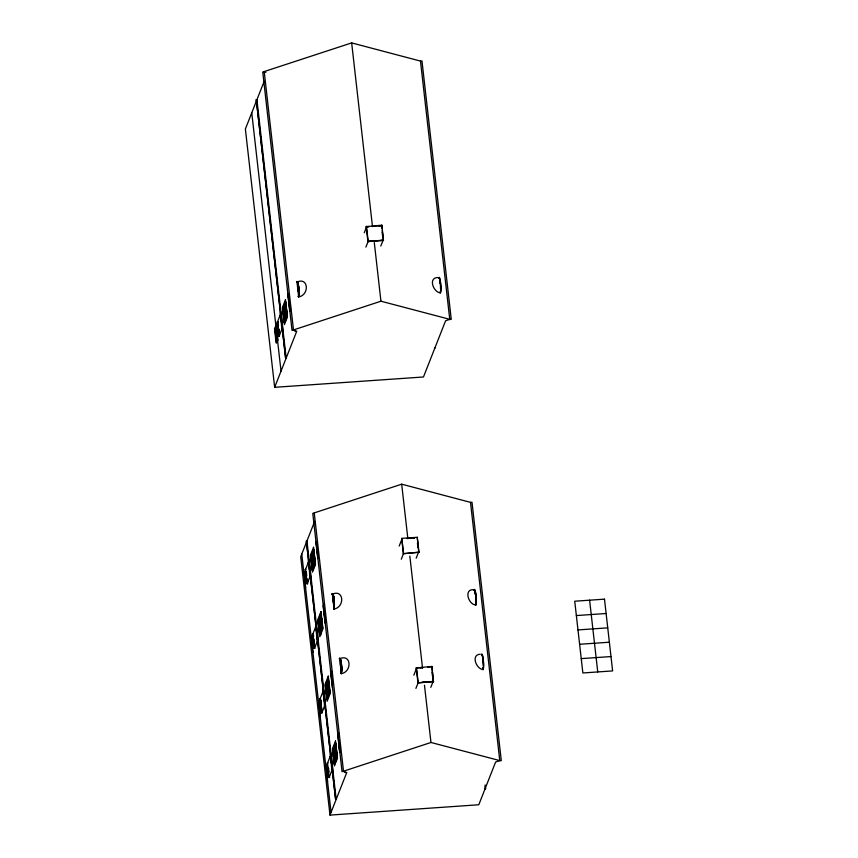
<?xml version="1.0" encoding="UTF-8"?>
<svg xmlns="http://www.w3.org/2000/svg" width="858" height="858" viewBox="0 0 858 858"><rect width="100%" height="100%" fill="white"/><g stroke="black" fill="none" stroke-linecap="round" stroke-linejoin="round"><path stroke-width="1.29" d="M333.161 600.589L333.097 594.819A7.079 1.019 86 0 0 332.55 594.497L332.486 594.605M333.279 595.313L333.236 601.083L333.923 598.487A7.079 1.019 86 0 0 333.387 595.677M340.487 665.165L340.411 659.394A7.079 1.019 86 0 0 339.865 659.073L339.811 659.191M475.836 600.9L475.825 601.501A7.079 1.019 86 0 1 475.74 602.852M280.158 315.111L280.587 311.4L280.802 312.569A25.633 3.689 86 0 1 282.593 328.335L282.679 329.815L281.789 329.461A19.595 2.821 86 0 0 280.158 315.111L277.499 321.857L279.129 336.207L281.789 329.461M308.215 562.655L308.655 558.944L308.859 560.113A25.633 3.689 86 0 1 310.65 575.879L310.735 577.359L309.845 577.005A19.595 2.821 86 0 0 308.215 562.655L305.566 569.401L307.185 583.751L309.845 577.005M315.54 627.241L315.969 623.519L316.184 624.688A25.633 3.689 86 0 1 317.975 640.454L318.061 641.934L317.17 641.591A19.595 2.821 86 0 0 315.54 627.241L312.88 633.976L314.511 648.326L317.17 641.591M322.855 691.816L323.294 688.095L323.498 689.264A25.633 3.689 86 0 1 325.289 705.029L325.375 706.509L324.485 706.166A19.595 2.821 86 0 0 322.855 691.816L320.206 698.562L321.825 712.912L324.485 706.166M330.18 756.391L330.609 752.68L330.823 753.839A25.633 3.689 86 0 1 332.614 769.605L332.7 771.095L331.81 770.741A19.595 2.821 86 0 0 330.18 756.391L327.52 763.137L329.15 777.487L331.81 770.741M321.75 619.615L321.889 618.564L321.964 619.208M329.064 684.191L329.204 683.14L329.279 683.783M303.968 573.455L304.268 571.514L305.598 587.805M311.293 638.03L311.593 636.089L312.913 652.38M318.608 702.605L318.908 700.664L320.238 716.956M325.933 767.181L326.233 765.239L327.552 781.531M321.782 619.969L322.04 618.865L321.9 620.977M329.107 684.545L329.354 683.451L329.225 685.553M298.627 295.913L298.681 295.753A7.079 1.019 86 0 0 298.927 293.404L297.951 289.94M334.009 608.043L334.062 607.872A7.079 1.019 86 0 0 334.223 606.885M341.334 672.618L341.387 672.447A7.079 1.019 86 0 0 341.623 670.098L340.647 666.634M482.85 668.586L482.904 668.414A7.079 1.019 86 0 0 482.99 667.974M264.146 81.36L245.377 129.011L274.657 387.312L423.466 376.984L445.602 320.774L449.764 319.391L420.484 61.079L351.662 42.9L262.752 72.04L292.031 330.405L380.941 301.212L450.622 319.541L451.254 319.283L421.975 60.982L420.484 61.079M287.816 294.948L288.331 294.734L288.771 298.648M284.641 322.576L282.818 308.365L285.467 301.63L287.098 315.98L284.127 322.79L282.496 308.44L284.009 308.29M282.968 308.354L285.617 301.619L287.248 315.969L284.588 322.705L282.904 308.322M283.065 308.655L285.617 302.177M284.255 314.779L283.129 308.848L285.617 302.552M283.805 314.811L286.293 308.515M283.805 315.186L286.358 308.708M283.859 315.615L286.4 309.137M284.599 321.771L283.923 315.808L286.4 309.513M284.599 322.147L287.076 315.476M290.605 308.934L289.736 311.111L287.784 293.897M274.657 387.312L296.793 331.102L294.938 331.231L295.163 330.673L293.522 330.244L264.243 71.933L265.873 72.362M366.248 226.651L381.874 225.171L383.408 240.497L367.932 241.57L366.248 226.651L368.822 226.469M364.275 232.765L366.57 226.92L369.058 226.737M367.932 241.57L383.569 240.09M365.894 247.115L368.2 241.27L366.398 226.244M382.003 228.056L381.874 225.171M380.78 246.074L383.076 240.229L380.598 240.401M314.65 521.407L300.708 556.788L329.987 815.1L478.796 804.761L495.624 762.043L499.785 760.66L470.506 502.359L401.683 484.18L312.773 513.374L342.052 771.674L430.963 742.481L500.643 760.821L501.276 760.563L471.997 502.252L470.506 502.359M311.122 556.199L313.674 549.721M313.674 550.107L311.197 556.392L311.872 562.355L314.35 556.059M311.862 562.73L314.414 556.252M311.915 563.159L314.468 556.681M314.468 557.057L311.98 563.352L312.655 569.315L315.133 563.02M315.208 563.213L312.505 570.27L310.875 555.92L313.685 549.163L315.304 563.513L312.655 570.259L310.575 555.93L312.183 570.334L312.709 570.12M324.056 603.753L323.166 606.016L325.118 623.24M318.339 620.484L320.999 613.738L322.629 628.088L319.97 634.834L317.9 620.516L319.508 634.909L321.01 634.759M318.447 620.774L320.999 614.307M320.999 614.682L318.511 620.977L319.187 626.93L319.369 624.517M319.187 626.93L321.664 620.634M319.187 627.305L321.739 620.827M319.24 627.734L321.782 621.256M320.152 631.477L319.98 633.89L319.305 627.938L321.782 621.642M324.817 621.417L325.021 618.017M319.98 633.89L322.458 627.595M320.023 634.695L322.522 627.788M330.512 671.642L332.025 671.492M325.772 685.349L328.314 678.882M328.989 685.21L326.512 691.505L325.836 685.553L328.314 679.257M326.512 691.88L329.054 685.403M326.555 692.309L329.107 685.842M329.107 686.218L326.619 692.513L327.295 698.466L329.783 692.17M329.847 692.363L327.145 699.42L325.514 685.07L328.324 678.313L329.944 692.663L326.823 699.485L325.203 685.134L325.718 684.92L327.348 699.27M401.78 538.363L403.314 553.7L418.951 552.22L417.256 537.29L401.78 538.363L403.582 553.389L401.276 559.234M399.195 546.053L401.952 539.038M403.314 553.7L418.951 552.22M338.674 732.989L337.805 735.167L339.757 752.391M332.99 749.635L335.639 742.889L337.269 757.239L334.609 763.985L332.539 749.667L334.148 764.06L334.663 763.845M333.086 749.935L335.639 743.457M335.639 743.832L333.151 750.128L334.277 756.048M417.256 537.29L418.79 552.616M333.826 756.08L336.315 749.785M333.826 756.456L336.379 749.989M333.88 756.895L336.422 750.418M334.792 760.628L334.62 763.041L333.944 757.088L336.422 750.793M339.457 750.568L338.792 739.928M334.62 763.041L337.097 756.745M337.162 756.949L334.459 763.995L332.84 749.645L335.489 742.899L337.119 757.249M416.162 558.204L418.457 552.348M329.987 815.1L346.814 772.382L344.959 772.511L345.184 771.953L343.543 771.514L314.264 513.213M416.269 667.921L431.896 666.441L433.429 681.778L417.953 682.85L416.269 667.921L422.715 667.481M413.835 675.203L416.591 668.189M417.953 682.85L433.59 681.37M415.916 688.384L418.221 682.539L416.42 667.524M433.429 681.778L431.896 666.441M430.802 687.355L433.108 681.509L432.807 678.903M297.104 282.486L297.168 282.379A7.079 1.019 86 0 1 297.715 282.7L297.855 288.964L298.541 286.358A7.079 1.019 86 0 0 298.423 285.553M435.489 347.758L434.974 347.747M330.92 671.524L331.671 677.091M485.156 784.941L485.51 789.028L485.21 786.368M313.385 633.815L312.419 634.062L314.049 648.412L315.004 648.165M328.024 762.966L327.08 763.17L328.689 777.562L329.644 777.316M298.681 296.943C309.727 294.905 308.548 276.48 296.707 282.185A7.54 1.083 86 0 1 298.402 287.108A7.54 1.083 86 0 1 298.327 296.536L298.681 296.943L296.954 281.735M334.062 609.062C345.109 607.024 343.929 588.599 332.089 594.304A7.54 1.083 86 0 1 333.783 599.227A7.54 1.083 86 0 1 333.708 608.654L334.062 609.062L332.336 593.854M341.377 673.648C352.424 671.6 351.254 653.174 339.403 658.88A7.54 1.083 86 0 1 341.109 663.813A7.54 1.083 86 0 1 341.034 673.23L341.377 673.648L339.65 658.429M256.306 99.775L256.928 99.689L286.164 358.086L285.628 358.161L256.306 99.775L285.628 358.161M285.596 358.086L286.207 358M306.907 541.055L306.37 541.13L335.617 799.356L306.37 541.13L306.95 540.969L336.186 799.366M335.617 799.356L336.229 799.27M277.82 321.793L277.037 321.932L278.668 336.282L279.44 336.143M276.866 342.674L276.094 342.825L274.485 328.421L275.429 328.228L275.922 332.572M305.877 569.337L305.116 569.433L306.724 583.826L307.507 583.687M320.517 698.487L319.755 698.594L321.364 712.987L322.147 712.848M373.981 226.115L381.724 225.568M378.979 226.051L381.456 225.879L381.746 228.485M368.2 241.27L376.876 240.658M296.707 282.185L296.997 282.164A7.54 1.083 86 0 1 298.176 283.805M298.327 296.536L298.627 296.514A7.54 1.083 86 0 0 298.455 285.306M439.682 278.625A7.54 1.083 86 0 1 440.755 285.961A7.54 1.083 86 0 1 440.444 292.46L440.143 292.481A7.54 1.083 86 0 0 440.251 292.128M437.569 277.531C428.013 277.842 433.397 292.428 440.486 292.9A7.99 1.148 86 0 0 440.572 282.904A7.99 1.148 86 0 0 438.77 277.681M406.778 538.416L414.521 537.869M410.639 538.438L414.36 538.181M332.089 594.304L332.378 594.283A7.54 1.083 86 0 1 333.408 595.313M474.152 589.8C463.534 588.148 468.018 604.643 475.868 605.019A7.99 1.148 86 0 0 475.954 595.023A7.99 1.148 86 0 0 474.152 589.8L474.195 590.24A7.54 1.083 86 0 1 475.9 595.162A7.54 1.083 86 0 1 475.825 604.59L475.868 605.019M333.708 608.654L334.009 608.633A7.54 1.083 86 0 0 334.212 607.807M576.361 615.572L606.123 613.502M577.981 629.922L607.743 627.852M339.403 658.88L339.704 658.858A7.54 1.083 86 0 1 341.023 661.218M579.611 644.272L609.373 642.213M341.034 673.23L341.334 673.208A7.54 1.083 86 0 0 341.162 662.011M427.874 667.116L431.746 666.848M420.313 667.932L422.79 667.76M581.241 658.622L611.003 656.563M483.419 667.76A7.54 1.083 86 0 1 483.14 669.165L482.85 669.186A7.54 1.083 86 0 0 483.118 667.781M480.276 654.225C470.71 654.547 476.104 669.122 483.193 669.594A7.99 1.148 86 0 0 483.322 660.102A7.99 1.148 86 0 0 481.595 654.139M421.943 682.282L430.619 681.681M484.995 789.028L485.617 788.942M321.943 621.331L322.125 620.709M329.257 685.907L329.451 685.285M482.046 655.651L481.939 655.373A7.079 1.019 86 0 0 481.788 655.115M334.32 604.525L333.279 601.512L334.052 599.57L334.116 600.246A7.079 1.019 86 0 1 334.202 601.168A7.314 1.051 86 0 0 333.548 596.095M333.333 602.059L334.32 604.922M297.898 283.194L298.005 283.558A7.079 1.019 86 0 1 298.155 284.137M440.133 282.99L440.057 282.336A7.079 1.019 86 0 0 439.671 280.105M482.839 659.684L482.754 659.03A7.079 1.019 86 0 0 482.636 658.225M341.237 663.062L340.551 665.658L340.712 660.252A7.079 1.019 86 0 1 340.991 661.507M589.607 600.192L597.747 671.943M440.122 292.267L440.197 292.921M475.504 604.397L475.579 605.04M482.893 669.615L482.818 668.972A7.314 1.051 86 0 0 483.022 668.168M382.282 230.545L383.408 240.497M382.196 232.4L382.636 236.315M417.428 543.221L417.867 547.136M432.067 672.372L432.507 676.286M351.662 42.9L372.49 226.641M374.303 242.621L380.941 301.212M401.683 484.18L407.872 538.77M409.834 556.081L422.511 667.921M424.474 685.231L430.963 742.481M316.656 542.899L316.924 545.28M317.449 549.86L317.846 553.431M324.378 611.046L324.656 613.427M325.171 618.007L325.439 620.388M331.295 672.05L331.563 674.431M332.089 679.01L332.357 681.391M339.811 747.157L340.079 749.538M289.071 301.255L289.607 306.038M316.387 542.277L317.031 547.93M317.299 549.871L317.868 555.33M324.152 610.767L324.742 615.99M331.874 678.828L332.507 684.48M288.277 294.873L289.907 309.223M316.334 542.417L317.814 555.458M323.659 606.992L324.689 616.119M324.989 618.736L325.289 621.342M330.974 671.567L331.574 676.79M331.864 679.397L332.454 684.609M338.738 740.057L339.929 750.493M315.851 541.441L317.803 558.655M330.491 670.591L332.443 687.816M313.535 549.174L315.154 563.524M322.479 628.099L320.849 613.749L318.2 620.495L319.82 634.845M328.174 678.324L329.804 692.674M284.813 304.59L285.489 310.553M285.596 311.551L286.272 317.514M313.545 558.097L312.87 552.144L313.513 558.183M313.663 559.105L314.339 565.057M320.195 616.72L320.871 622.672L320.152 616.805M320.978 623.68L321.653 629.633L320.946 623.766M327.509 681.295L328.185 687.247M328.979 694.208L328.303 688.255L328.936 694.304M334.834 745.87L335.51 751.822M336.293 758.783L335.617 752.831L336.261 758.88M284.77 304.687L285.446 310.639M285.564 311.647L286.24 317.599M313.62 559.191L314.296 565.143M327.477 681.381L328.153 687.344M334.792 745.956L335.467 751.919M283.977 306.724L284.641 312.677M284.759 313.685L285.435 319.637M312.033 554.268L312.709 560.22M312.827 561.229L313.492 567.181L312.784 561.314M319.348 618.843L320.023 624.796L319.315 618.94M320.141 625.804L320.817 631.756M326.673 683.418L327.348 689.382M327.466 690.379L328.142 696.342M333.998 748.004L334.674 753.957M334.781 754.954L335.457 760.917L334.749 755.051M283.934 306.81L284.609 312.773M284.727 313.771L285.403 319.734M312.001 554.354L312.677 560.317M320.109 625.9L320.785 631.853M326.641 683.515L327.316 689.467M327.424 690.476L328.099 696.428M333.955 748.09L334.631 754.043M311.636 556.37L311.915 558.751M327.07 692.481L327.338 694.862M284.073 315.798L284.341 318.179M311.347 556.392L311.883 561.153M312.269 564.543L312.677 568.114M319.069 624.538L319.337 626.919M319.862 631.499L320.131 633.88M325.986 685.542L326.394 689.113M326.769 692.503L327.316 697.264M333.708 753.689L333.976 756.07M334.502 760.649L334.77 763.03M279.054 329.268L279.322 331.649M307.389 579.193L307.657 581.585M321.106 700.203L321.375 702.584M278.003 321.696L278.496 326.04M278.839 329.086L279.279 333.569M306.36 571.846L306.746 575.9M307.239 579.204L307.636 583.719M313.331 633.955L313.62 636.561M313.974 639.038L314.511 644.39M320.903 700.128L321.385 705.051M321.686 707.657L322.125 711.572M328.614 768.189L329 772.232M251.748 112.816L281.027 371.128M301.769 554.096L331.059 812.397M276.48 335.81L276.748 338.191M276.265 335.617L276.759 339.972M275.375 328.367L275.815 332.282M276.265 336.186L276.705 340.1M482.893 660.113L482.957 660.799A7.079 1.019 86 0 1 483.097 662.633A7.314 1.051 86 0 0 482.657 658.097M475.836 600.503L475.836 599.86A7.079 1.019 86 0 0 475.772 598.058M296.654 281.756A7.99 1.148 86 0 1 298.455 286.98A7.99 1.148 86 0 1 298.38 296.965M297.029 282.379A7.314 1.051 86 0 1 298.166 283.966M298.445 285.435A7.314 1.051 86 0 1 298.605 296.3M438.921 277.82A7.54 1.083 86 0 1 439.221 278.249M439.693 279.772A7.54 1.083 86 0 1 440.529 288.792M440.422 291.076A7.54 1.083 86 0 1 440.347 291.656M438.813 278.11A7.54 1.083 86 0 1 439.521 278.228M438.931 278.046A7.314 1.051 86 0 1 439.232 278.464M439.682 279.944A7.314 1.051 86 0 1 440.186 283.129M438.813 278.249A7.079 1.019 86 0 1 439.082 278.41M332.035 593.875A7.99 1.148 86 0 1 333.837 599.099A7.99 1.148 86 0 1 333.762 609.083M333.558 595.924A7.54 1.083 86 0 1 334.384 605.78M332.411 594.497A7.314 1.051 86 0 1 333.397 595.495M334.18 607.614A7.314 1.051 86 0 1 333.987 608.419M339.36 658.451A7.99 1.148 86 0 1 341.152 663.674A7.99 1.148 86 0 1 341.076 673.659M339.725 659.073A7.314 1.051 86 0 1 341.012 661.357M341.269 662.966A7.314 1.051 86 0 1 341.302 672.994M481.767 654.675A7.54 1.083 86 0 1 482.239 655.855M482.679 657.979A7.54 1.083 86 0 1 483.236 665.497M481.778 654.472A7.54 1.083 86 0 1 482.539 655.834M482.689 656.456A7.54 1.083 86 0 1 483.483 667.074M481.778 654.89A7.314 1.051 86 0 1 482.239 656.038M474.024 590.025A7.54 1.083 86 0 1 474.764 590.765M474.924 591.28A7.54 1.083 86 0 1 475.729 603.785M474.045 590.25A7.314 1.051 86 0 1 474.613 590.583M474.914 591.462A7.314 1.051 86 0 1 475.461 594.358M475.75 597.125A7.314 1.051 86 0 1 475.772 603.024M474.066 590.476A7.079 1.019 86 0 1 474.613 590.797M474.903 591.655A7.079 1.019 86 0 1 475.439 594.455M276.212 323.959L274.925 328.399L276.555 342.75L278.046 340.133L276.212 323.959M285.489 299.742L282.475 307.389L284.427 324.603L287.441 316.956L285.489 299.742M298.67 287.441L297.898 289.393L298.938 292.406L298.938 291.763A7.079 1.019 86 0 0 298.734 288.127L298.67 287.441M313.545 547.286L310.532 554.933L312.484 572.147L315.497 564.51L313.545 547.286M320.978 611.593L317.857 619.508L319.809 636.722L322.93 628.817L320.978 611.593M328.292 676.168L325.171 684.083L327.123 701.308L330.244 693.393L328.292 676.168M341.366 664.146L340.605 666.087L341.645 669.101L341.645 668.468A7.079 1.019 86 0 0 341.441 664.821L341.366 664.146M335.51 741.012L332.496 748.659L334.448 765.883L337.462 758.236L335.51 741.012M604.493 599.152L574.731 601.222L582.861 672.972L612.623 670.913L604.493 599.152"/></g></svg>
